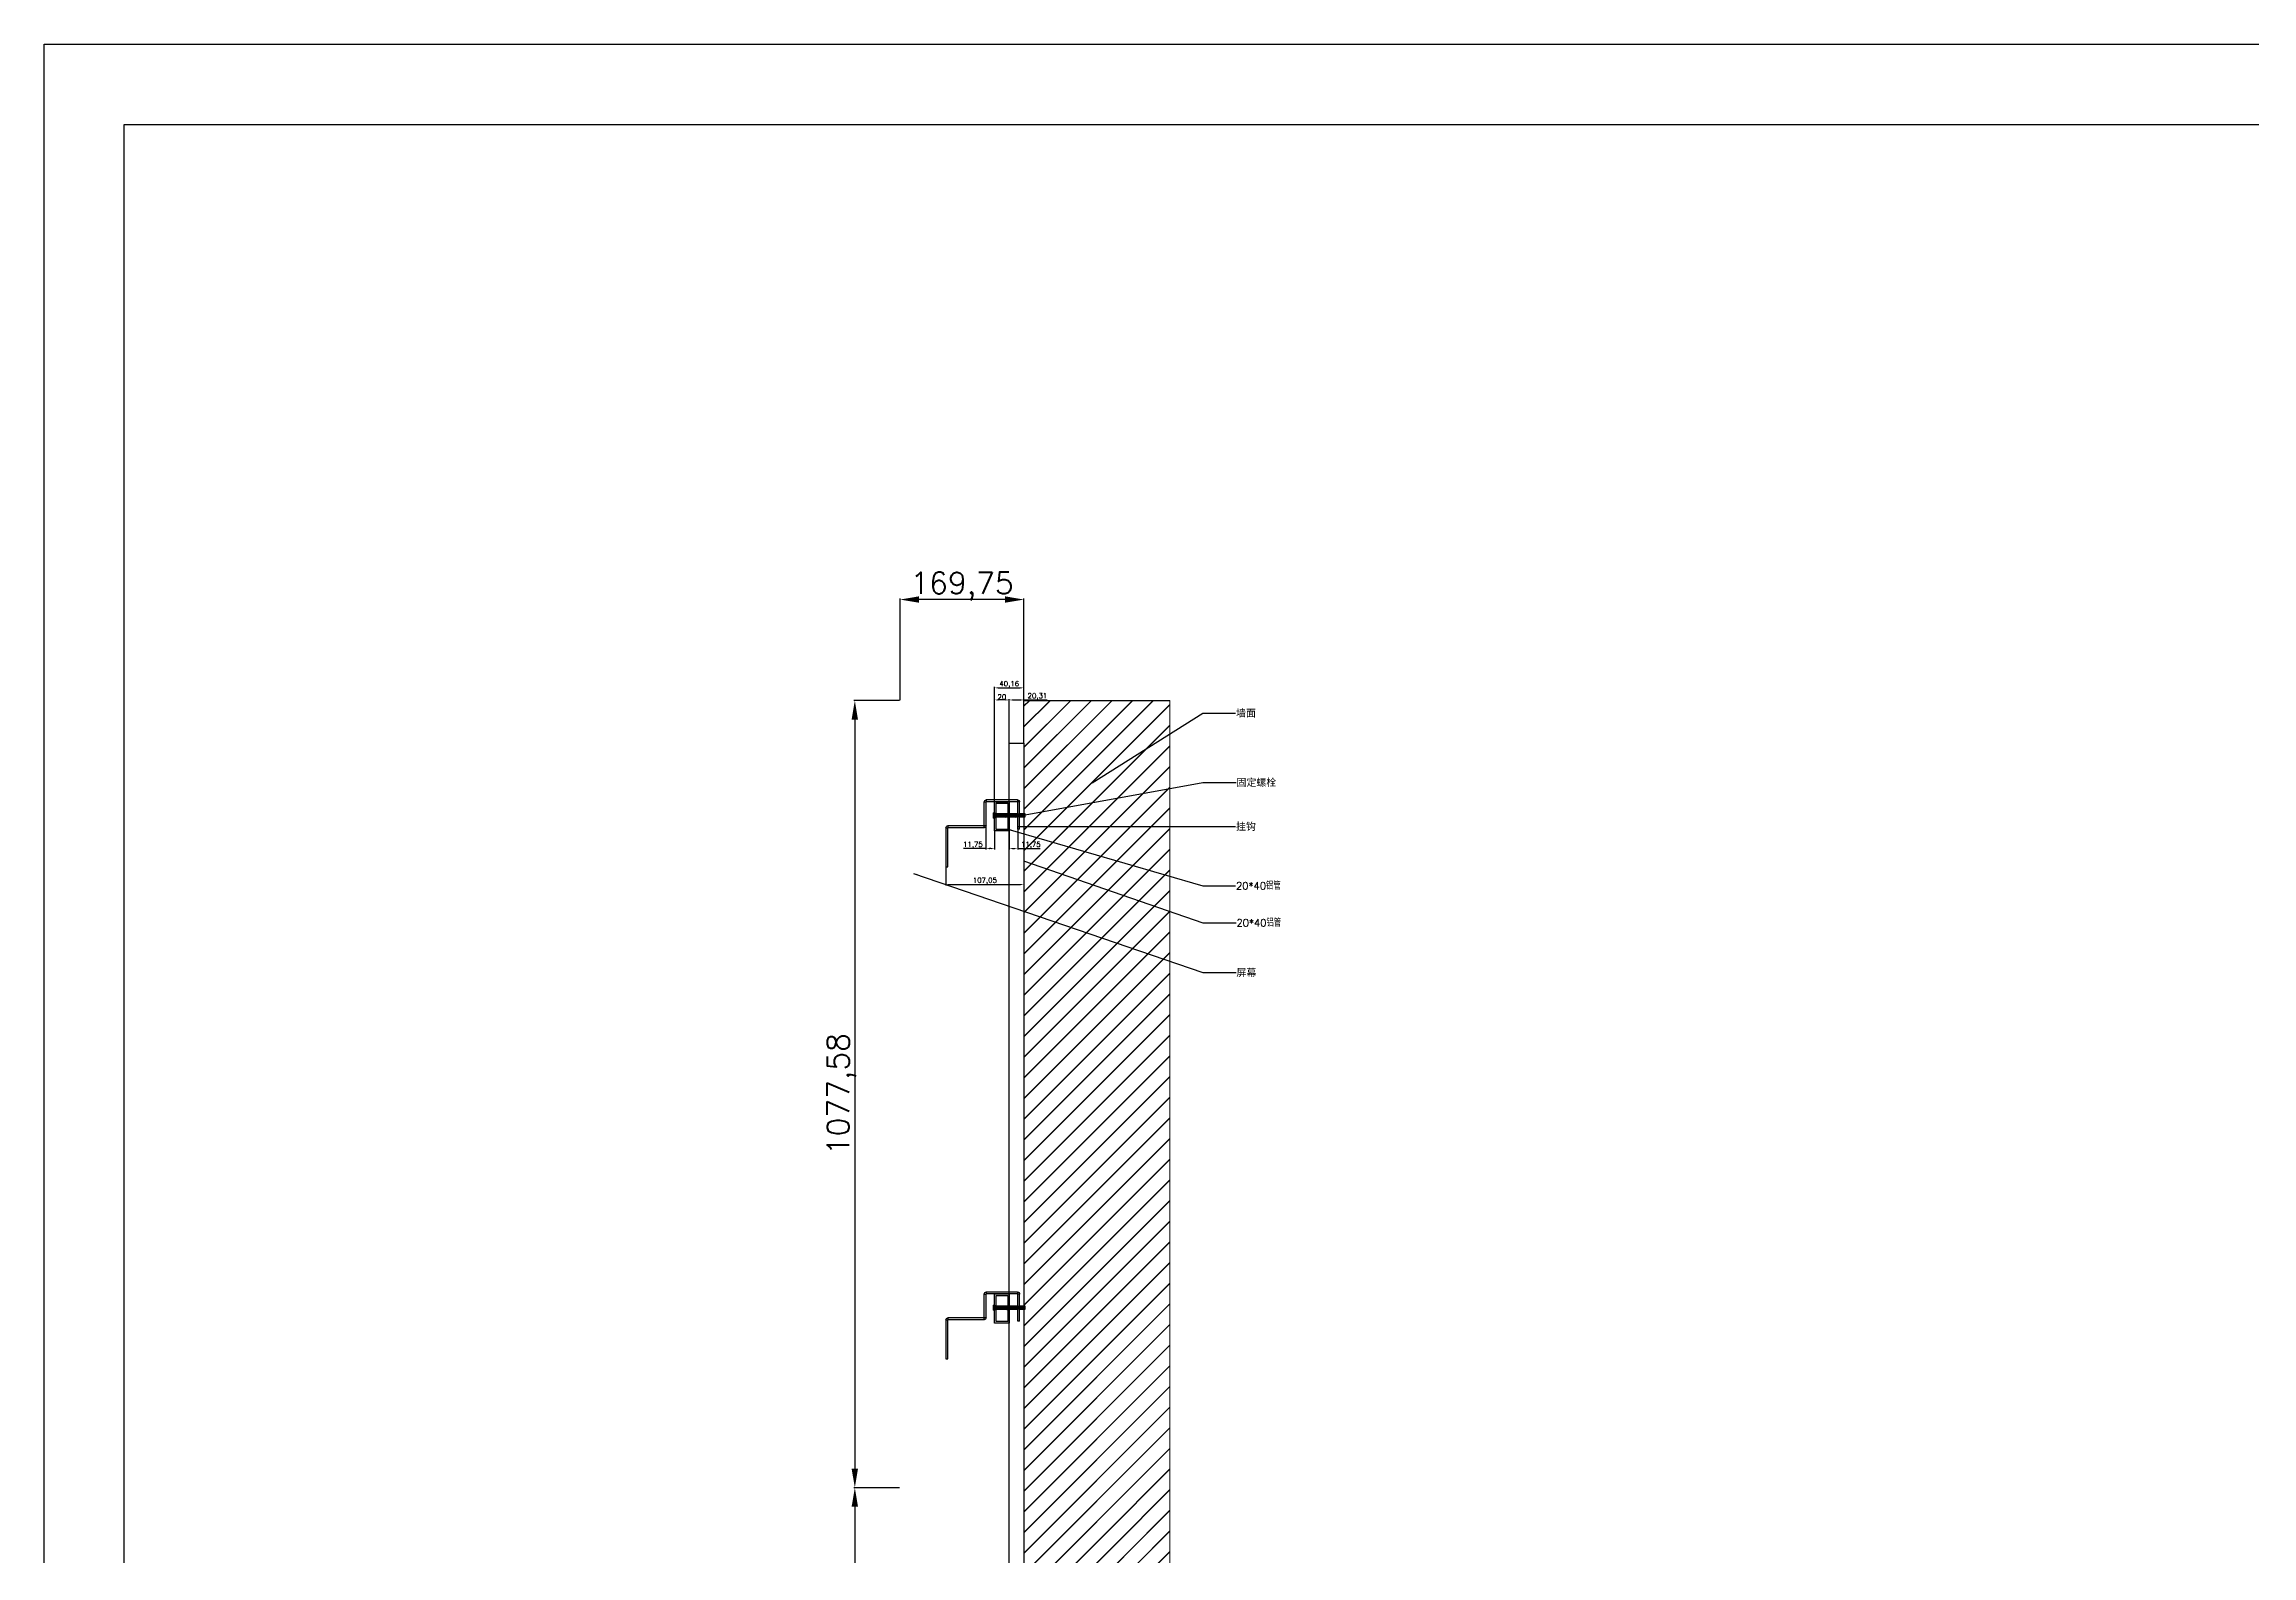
# Model space of a CAD drawing. Header units: millimetres. Extents: x -207 to 14821, y -6397 to 3639.
# Drawn here: x 8773 to 11797, y -4190 to -2120 of the extents above; entities that cross this region are included whole.
import ezdxf

# ---------------------------------------------------------------- set-up
doc = ezdxf.new("R2010")
doc.units = ezdxf.units.MM
doc.layers.add('02___PRT_ALL_AXES', color=7, linetype='Continuous')
doc.layers.add('图框', color=7, linetype='Continuous')
doc.layers.add('dim（尺寸标注）', color=4, linetype='Continuous', lineweight=13)
doc.layers.add('粗实线', color=7, linetype='Continuous', lineweight=25)
doc.styles.get("Standard").update_dxf_attribs({"font": 'txt', "bigfont": 'gbcbig.shx'})
doc.dimstyles.new('ISO-25', dxfattribs={"dimtxt": 7, "dimasz": 5, "dimexe": 1.25, "dimexo": 0.625, "dimtad": 1, "dimtxsty": 'Standard', "dimcen": 2.5, "dimclrd": 4, "dimclre": 4, "dimclrt": 4, "dimadec": 0, "dimazin": 0, "dimtfac": 1, "dimtmove": 0, "dimatfit": 3, "dimfxl": 1, "dimarcsym": 0})

# ---------------------------------------------------------------- blocks, each defined once
blk = doc.blocks.new('hgdhgfdgdhgf')
at = {"color": 3, "linetype": 'Continuous'}
for p, q in [((-21740.9, 10464.5), (-21697.8, 10464.5)), ((-21740.9, 10464.5), (-21740.9, 10462)), ((-21697.8, 10464.5), (-21697.8, 10462)), ((-21743.6, 10461.8), (-21741.1, 10461.8)), ((-21743.6, 10424.5), (-21743.6, 10461.8)), ((-21741.1, 10424.5), (-21741.1, 10461.8)), ((-21740.9, 10462), (-21697.8, 10462)), ((-21695.1, 10461.8), (-21697.6, 10461.8)), ((-21697.6, 10429.2), (-21697.6, 10461.8)), ((-21695.1, 10429.2), (-21695.1, 10461.8)), ((-21743.6, 10424.5), (-21741.1, 10424.5)), ((-21697.6, 10429.2), (-21695.1, 10429.2)), ((-21694.9, 10429), (-21645.3, 10429)), ((-21694.9, 10426.5), (-21694.9, 10429)), ((-21694.9, 10426.5), (-21645.3, 10426.5)), ((-21645.3, 10429), (-21645.3, 10426.5)), ((-21642.6, 10426.3), (-21645.1, 10426.3)), ((-21645.1, 10373), (-21645.1, 10426.3))]:
    blk.add_line(p, q, dxfattribs=at)
for centre, radius, start, end in [((-21740.9, 10461.8), 2.7, 90, 180), ((-21697.8, 10461.8), 2.7, 0, 90), ((-21740.9, 10461.8), 0.2, 90, 180), ((-21697.8, 10461.8), 0.2, 0, 90), ((-21694.9, 10429.2), 2.7, 180, 270), ((-21694.9, 10429.2), 0.2, 180, 270), ((-21645.3, 10426.3), 2.7, 0, 90), ((-21645.3, 10426.3), 0.2, 0, 90)]:
    blk.add_arc(centre, radius, start, end, dxfattribs=at)
at = {"layer": '02___PRT_ALL_AXES', "color": 3, "linetype": 'Continuous'}
blk.add_line((-21642.6, 10373), (-21645.1, 10373), dxfattribs=at)
at = {"layer": '粗实线', "color": 3}
blk.add_line((-21642.6, 10426.3), (-21642.6, 10373), dxfattribs=at)
blk = doc.blocks.new('hgfdhhgh')
at = {"layer": '粗实线'}
for p in [(87.4, 302.1), (87.4, -371.6)]:
    blk.add_blockref('hgdhgfdgdhgf', p, dxfattribs=at)
blk = doc.blocks.new('gfsdgfgfsgg')
at = {"layer": '粗实线', "color": 1}
for p, q in [((-8243.3, 7890.3), (-8243.3, 7930.3)), ((-8243.3, 7930.3), (-8223.3, 7930.3)), ((-8241.3, 7892.3), (-8241.3, 7928.3)), ((-8241.3, 7928.3), (-8225.3, 7928.3)), ((-8225.3, 7928.3), (-8225.3, 7892.3)), ((-8223.3, 7930.3), (-8223.3, 7890.3)), ((-8223.3, 7890.3), (-8243.3, 7890.3)), ((-8225.3, 7892.3), (-8241.3, 7892.3))]:
    blk.add_line(p, q, dxfattribs=at)
blk = doc.blocks.new('*D57')
at = {"layer": 'Defpoints', "color": 0}
for p in [(9945.3, -3018.8), (9883.4, -4096.4), (9945.3, -4096.4)]:
    blk.add_point(p, dxfattribs=at)
at = {"layer": 'dim（尺寸标注）', "color": 4, "lineweight": -2}
for p, q in [((9944.7, -3018.8), (9882.1, -3018.8)), ((9883.4, -3044.8), (9883.4, -4070.4)), ((9944.7, -4096.4), (9882.1, -4096.4))]:
    blk.add_line(p, q, dxfattribs=at)
at = {"layer": 'dim（尺寸标注）', "color": 4}
for points in [[(9879, -3044.8), (9887.7, -3044.8), (9883.4, -3018.8)], [(9879, -4070.4), (9887.7, -4070.4), (9883.4, -4096.4)]]:
    blk.add_solid(points, dxfattribs=at)
at = {"layer": 'dim（尺寸标注）', "color": 4, "lineweight": 13, "insert": (9865.2, -3557.6), "char_height": 30, "attachment_point": 5, "rotation": 90}
blk.add_mtext('1077,58', dxfattribs=at)
blk = doc.blocks.new('*D58')
at = {"layer": 'Defpoints', "color": 0}
for p in [(9945.3, -2880.6), (9945.3, -3018.8), (10115.1, -3018.8)]:
    blk.add_point(p, dxfattribs=at)
at = {"layer": 'dim（尺寸标注）', "color": 4, "lineweight": -2}
for p, q in [((9945.3, -3018.2), (9945.3, -2879.3)), ((10089.1, -2880.6), (9971.3, -2880.6)), ((10115.1, -3018.2), (10115.1, -2879.3))]:
    blk.add_line(p, q, dxfattribs=at)
at = {"layer": 'dim（尺寸标注）', "color": 4}
for points in [[(9971.3, -2876.2), (9971.3, -2884.9), (9945.3, -2880.6)], [(10089.1, -2876.2), (10089.1, -2884.9), (10115.1, -2880.6)]]:
    blk.add_solid(points, dxfattribs=at)
at = {"layer": 'dim（尺寸标注）', "color": 4, "lineweight": 13, "insert": (10030.2, -2862.5), "char_height": 30, "attachment_point": 5}
blk.add_mtext('169,75', dxfattribs=at)
blk = doc.blocks.new('*D59')
at = {"layer": 'Defpoints', "color": 0}
for p in [(9945.3, -4096.4), (9883.4, -5174), (9945.3, -5174)]:
    blk.add_point(p, dxfattribs=at)
at = {"layer": 'dim（尺寸标注）', "color": 4, "lineweight": -2}
for p, q in [((9944.7, -4096.4), (9882.1, -4096.4)), ((9883.4, -4122.4), (9883.4, -5148)), ((9944.7, -5174), (9882.1, -5174))]:
    blk.add_line(p, q, dxfattribs=at)
at = {"layer": 'dim（尺寸标注）', "color": 4}
for points in [[(9879, -4122.4), (9887.7, -4122.4), (9883.4, -4096.4)], [(9879, -5148), (9887.7, -5148), (9883.4, -5174)]]:
    blk.add_solid(points, dxfattribs=at)
at = {"layer": 'dim（尺寸标注）', "color": 4, "lineweight": 13, "insert": (9865.2, -4635.2), "char_height": 30, "attachment_point": 5, "rotation": 90}
blk.add_mtext('1077,58', dxfattribs=at)
blk = doc.blocks.new('*D71')
at = {"color": 4, "lineweight": -2}
for p, q in [((10074.8, -3156.7), (10074.8, -3000.2)), ((10079.8, -3001.5), (10109.9, -3001.5)), ((10114.9, -3076.7), (10114.9, -3000.2))]:
    blk.add_line(p, q, dxfattribs=at)
at = {"color": 4}
for points in [[(10079.8, -3000.6), (10079.8, -3002.3), (10074.8, -3001.5)], [(10109.9, -3000.6), (10109.9, -3002.3), (10114.9, -3001.5)]]:
    blk.add_solid(points, dxfattribs=at)
at = {"layer": 'Defpoints', "color": 0}
for p in [(10114.9, -3001.5), (10114.9, -3077.3), (10074.8, -3157.3)]:
    blk.add_point(p, dxfattribs=at)
at = {"color": 4, "insert": (10094.9, -2996.8), "char_height": 7, "attachment_point": 5}
blk.add_mtext('40,16', dxfattribs=at)
blk = doc.blocks.new('*D60')
at = {"color": 4, "lineweight": -2}
for p, q in [((10074.8, -3017.4), (10074.8, -3016.8)), ((10089.8, -3018), (10079.8, -3018)), ((10094.8, -3017.4), (10094.8, -3016.8))]:
    blk.add_line(p, q, dxfattribs=at)
at = {"color": 4}
for points in [[(10079.8, -3017.2), (10079.8, -3018.9), (10074.8, -3018)], [(10089.8, -3017.2), (10089.8, -3018.9), (10094.8, -3018)]]:
    blk.add_solid(points, dxfattribs=at)
at = {"layer": 'Defpoints', "color": 0}
for p in [(10074.8, -3018), (10074.8, -3018), (10094.8, -3018)]:
    blk.add_point(p, dxfattribs=at)
at = {"color": 4, "insert": (10084.8, -3013.9), "char_height": 7, "attachment_point": 5}
blk.add_mtext('20', dxfattribs=at)
blk = doc.blocks.new('A')
h = blk.add_hatch()
h.set_pattern_fill('JIS_LC_20A', color=256, scale=0.05, style=0)
h.paths.add_polyline_path([(10320.9, 2364.2), (10320.9, 2359.2), (10336.9, 2359.2), (10336.9, 2364.2)])
h.paths.add_polyline_path([(10338.9, 2364.2), (10338.9, 2359.2), (10350.7, 2359.2), (10350.7, 2364.2)])
h.paths.add_polyline_path([(10360.6, 2359.2), (10360.6, 2364.2), (10353.2, 2364.2), (10353.2, 2359.2)])
for p, q in [((10317.2, 2365.2), (10318.9, 2365.2)), ((10317.2, 2365.2), (10317.2, 2358.2)), ((10317.2, 2363), (10318.9, 2363)), ((10317.2, 2360.3), (10318.9, 2360.3)), ((10318.9, 2365.2), (10318.9, 2358.2)), ((10336.9, 2364.2), (10336.9, 2359.2)), ((10338.9, 2364.2), (10338.9, 2359.2)), ((10350.7, 2364.2), (10350.7, 2359.2)), ((10353.2, 2364.2), (10353.2, 2359.2)), ((10360.6, 2364.2), (10360.6, 2359.2)), ((10318.9, 2358.2), (10317.2, 2358.2))]:
    blk.add_line(p, q)
for points in [[(10320.9, 2364.2), (10336.9, 2364.2)], [(10320.9, 2359.2), (10320.9, 2364.2)], [(10336.9, 2359.2), (10320.9, 2359.2)], [(10338.9, 2364.2), (10350.7, 2364.2)], [(10350.7, 2359.2), (10338.9, 2359.2)], [(10353.2, 2364.2), (10360.6, 2364.2)], [(10360.6, 2359.2), (10353.2, 2359.2)]]:
    blk.add_lwpolyline(points)
blk = doc.blocks.new('*D74')
at = {"color": 4, "lineweight": -2}
for p, q in [((10094.8, -3076.7), (10094.8, -3016.8)), ((10099.8, -3018), (10110.1, -3018)), ((10115.1, -3076.7), (10115.1, -3016.8)), ((10115.1, -3018), (10147, -3018))]:
    blk.add_line(p, q, dxfattribs=at)
at = {"color": 4}
for points in [[(10099.8, -3017.2), (10099.8, -3018.9), (10094.8, -3018)], [(10110.1, -3017.2), (10110.1, -3018.9), (10115.1, -3018)]]:
    blk.add_solid(points, dxfattribs=at)
at = {"layer": 'Defpoints', "color": 0}
for p in [(10115.1, -3018), (10094.8, -3077.3), (10115.1, -3077.3)]:
    blk.add_point(p, dxfattribs=at)
at = {"color": 4, "insert": (10133.5, -3013.3), "char_height": 7, "attachment_point": 5}
blk.add_mtext('20,31', dxfattribs=at)
blk = doc.blocks.new('*D62')
at = {"color": 4, "lineweight": -2}
for p, q in [((10063, -3190.1), (10063, -3222.8)), ((10074.8, -3197.3), (10074.8, -3222.8)), ((10063, -3221.5), (10032.3, -3221.5)), ((10069.8, -3221.5), (10068, -3221.5))]:
    blk.add_line(p, q, dxfattribs=at)
at = {"color": 4}
for points in [[(10068, -3220.7), (10068, -3222.4), (10063, -3221.5)], [(10069.8, -3220.7), (10069.8, -3222.4), (10074.8, -3221.5)]]:
    blk.add_solid(points, dxfattribs=at)
at = {"layer": 'Defpoints', "color": 0}
for p in [(10063, -3189.5), (10074.8, -3196.7), (10063, -3221.5)]:
    blk.add_point(p, dxfattribs=at)
at = {"color": 4, "insert": (10045.1, -3216.8), "char_height": 7, "attachment_point": 5}
blk.add_mtext('11,75', dxfattribs=at)
blk = doc.blocks.new('*D63')
at = {"color": 4, "lineweight": -2}
for p, q in [((10008, -3246.3), (10008, -3271.8)), ((10115.1, -3240.3), (10115.1, -3271.8)), ((10013, -3270.6), (10110.1, -3270.6))]:
    blk.add_line(p, q, dxfattribs=at)
at = {"color": 4}
for points in [[(10013, -3269.8), (10013, -3271.4), (10008, -3270.6)], [(10110.1, -3269.8), (10110.1, -3271.4), (10115.1, -3270.6)]]:
    blk.add_solid(points, dxfattribs=at)
at = {"layer": 'Defpoints', "color": 0}
for p in [(10008, -3245.7), (10115.1, -3239.6), (10115.1, -3270.6)]:
    blk.add_point(p, dxfattribs=at)
at = {"color": 4, "insert": (10061.5, -3265.9), "char_height": 7, "attachment_point": 5}
blk.add_mtext('107,05', dxfattribs=at)
blk = doc.blocks.new('*D64')
at = {"color": 4, "lineweight": -2}
for p, q in [((10094.8, -3197.3), (10094.8, -3222.8)), ((10106.5, -3194.8), (10106.5, -3222.8)), ((10099.8, -3221.5), (10101.5, -3221.5)), ((10106.5, -3221.5), (10137.3, -3221.5))]:
    blk.add_line(p, q, dxfattribs=at)
at = {"color": 4}
for points in [[(10099.8, -3220.7), (10099.8, -3222.4), (10094.8, -3221.5)], [(10101.5, -3220.7), (10101.5, -3222.4), (10106.5, -3221.5)]]:
    blk.add_solid(points, dxfattribs=at)
at = {"layer": 'Defpoints', "color": 0}
for p in [(10094.8, -3196.7), (10106.5, -3194.2), (10106.5, -3221.5)]:
    blk.add_point(p, dxfattribs=at)
at = {"color": 4, "insert": (10124.4, -3216.8), "char_height": 7, "attachment_point": 5}
blk.add_mtext('11,75', dxfattribs=at)
blk = doc.blocks.new('TK')
at = {"layer": '图框'}
blk.add_lwpolyline([(7176.7, -904.8), (1128.7, -904.8), (1128.7, 3372), (7176.7, 3372), (7176.7, -904.8)], dxfattribs=at)
blk.add_lwpolyline([(7067, -795), (1238.5, -795), (1238.5, 3262.2), (7067, 3262.2)], close=True, dxfattribs=at)

msp = doc.modelspace()

# ---------------------------------------------------------------- hatches: boundary and pattern name
h = msp.add_hatch()
h.set_pattern_fill('JIS_LC_20', color=256, style=0)
h.set_pattern_definition([(45, (7744.937, -5537.844), (-14.14214, 14.14214), []), (45, (7745.337, -5537.844), (-14.14214, 14.14214), [])])
h.paths.add_polyline_path([(10315.074, -3018.847), (10115.074, -3018.847), (10115.074, -5496.007), (10315.074, -5496.007)])

# ---------------------------------------------------------------- linework, layer by layer
msp.add_line((10115.074, -3018.847), (10315.074, -3018.847))
at = {"color": 2}
for p, q in [((10094.774, -3077.337), (10114.929, -3077.337)), ((10094.774, -5028.617), (10094.774, -3077.337)), ((10115.084, -3077.337), (10115.073, -5028.617))]:
    msp.add_line(p, q, dxfattribs=at)
at = {"layer": '粗实线', "lineweight": 13}
for p, q in [((10115.074, -5496.007), (10115.074, -3018.847)), ((10315.074, -5496.007), (10315.074, -3018.847)), ((10094.774, -4948.617), (10094.774, -3157.337))]:
    msp.add_line(p, q, dxfattribs=at)

# ---------------------------------------------------------------- block references
for name, p in [('TK', (7644.22, -5492.315)), ('A', (-244.157, -5537.844)), ('A', (-244.157, -6211.544))]:
    msp.add_blockref(name, p)
at = {"layer": '粗实线', "lineweight": 13, "xscale": -1}
msp.add_blockref('hgfdhhgh', (-11547.132, -13921.462), dxfattribs=at)
at = {"layer": '粗实线', "lineweight": 13}
for p in [(18318.059, -11087.67), (18318.059, -11761.37)]:
    msp.add_blockref('gfsdgfgfsgg', p, dxfattribs=at)

# ---------------------------------------------------------------- texts
at = {"color": 4, "char_height": 10, "attachment_point": 1}
for s, insert in [('{\\fSTSong|b0|i0|c134|p2;墙面}', (10405.499, -3030.958)), ('{\\fSimSun|b0|i0|c134|p2;固定螺栓}', (10406.124, -3125.9)), ('{\\fSimSun|b0|i0|c134|p2;挂钩}', (10405.499, -3186.123)), ('20*40铝管', (10405.499, -3267.592)), ('20*40铝管', (10406.124, -3318.18)), ('{\\fSimSun|b0|i0|c134|p2;屏幕}', (10406.124, -3386.148))]:
    msp.add_mtext(s, dxfattribs=dict(at, insert=insert))

# ---------------------------------------------------------------- dimensions: what is measured, and where the dimension line sits
at = {"color": 4}
for base, p1, p2, picture, middle in [((10114.9288, -3001.4772), (10074.7737, -3157.3368), (10114.9288, -3077.3368), '*D71', (10094.8512, -2996.7688)), ((10074.774, -3018.02), (10094.774, -3018.02), (10074.774, -3018.02), '*D60', (10084.774, -3013.895))]:
    dim = msp.add_linear_dim(base=base, p1=p1, p2=p2, dimstyle='ISO-25', dxfattribs=at)
    dim.commit()
    dim.dimension.update_dxf_attribs({"geometry": picture, "text_midpoint": middle})
dim = msp.add_aligned_dim(p1=(10094.774, -3077.337), p2=(10115.084, -3077.337), distance=59.317, dimstyle='ISO-25')
dim.commit()
dim.dimension.update_dxf_attribs({"geometry": '*D74', "text_midpoint": (10133.542, -3013.311)})
for base, p1, p2, picture, middle in [((10063.024, -3221.549), (10074.774, -3196.712), (10063.024, -3189.512), '*D62', (10045.149, -3216.841)), ((10106.524, -3221.549), (10094.774, -3196.712), (10106.524, -3194.212), '*D64', (10124.399, -3216.841)), ((10115.074, -3270.595), (10008.024, -3245.712), (10115.074, -3239.638), '*D63', (10061.549, -3265.887))]:
    dim = msp.add_linear_dim(base=base, p1=p1, p2=p2, dimstyle='ISO-25')
    dim.commit()
    dim.dimension.update_dxf_attribs({"geometry": picture, "text_midpoint": middle})
at = {"layer": 'dim（尺寸标注）', "lineweight": 13}
dim = msp.add_linear_dim(base=(9945.324, -2880.578), p1=(10115.074, -3018.847), p2=(9945.324, -3018.847), dimstyle='ISO-25', override={"dimscale": 1, "dimtxt": 30, "dimasz": 26, "dimcen": 0, "dimfxl": 0.05}, dxfattribs=at)
dim.commit()
dim.dimension.update_dxf_attribs({"geometry": '*D58', "text_midpoint": (10030.199, -2862.453)})
for base, p1, p2, picture, middle in [((9883.357, -4096.427), (9945.324, -3018.847), (9945.324, -4096.427), '*D57', (9865.232, -3557.637)), ((9883.357, -5174.007), (9945.324, -4096.427), (9945.324, -5174.007), '*D59', (9865.232, -4635.217))]:
    dim = msp.add_linear_dim(base=base, p1=p1, p2=p2, angle=90, dimstyle='ISO-25', override={"dimscale": 1, "dimtxt": 30, "dimasz": 26, "dimcen": 0, "dimfxl": 0.05}, dxfattribs=at)
    dim.commit()
    dim.dimension.update_dxf_attribs({"geometry": picture, "text_midpoint": middle})

# ---------------------------------------------------------------- leaders
at = {"annotation_type": 0, "has_hookline": 1, "hookline_direction": 0}
for points, text_width in [([(10208.413, -3131.279), (10360.023, -3035.958), (10404.874, -3035.958)], 29.288), ([(10111.514, -3176.187), (10360.023, -3130.9), (10405.499, -3130.9)], 54.749), ([(10092.774, -3194.712), (10360.023, -3272.592), (10404.874, -3272.592)], 60.233), ([(10107.024, -3191.123), (10360.023, -3191.123), (10404.874, -3191.123)], 27.263), ([(9963.946, -3255.452), (10360.023, -3391.148), (10405.499, -3391.148)], 27.318), ([(10114.418, -3238.368), (10360.023, -3323.18), (10405.499, -3323.18)], 60.233)]:
    msp.add_leader(points, dimstyle='ISO-25', override={"dimgap": 0.625, "dimtad": 0}, dxfattribs=dict(at, text_width=text_width))

doc.saveas('drawing.dxf')
